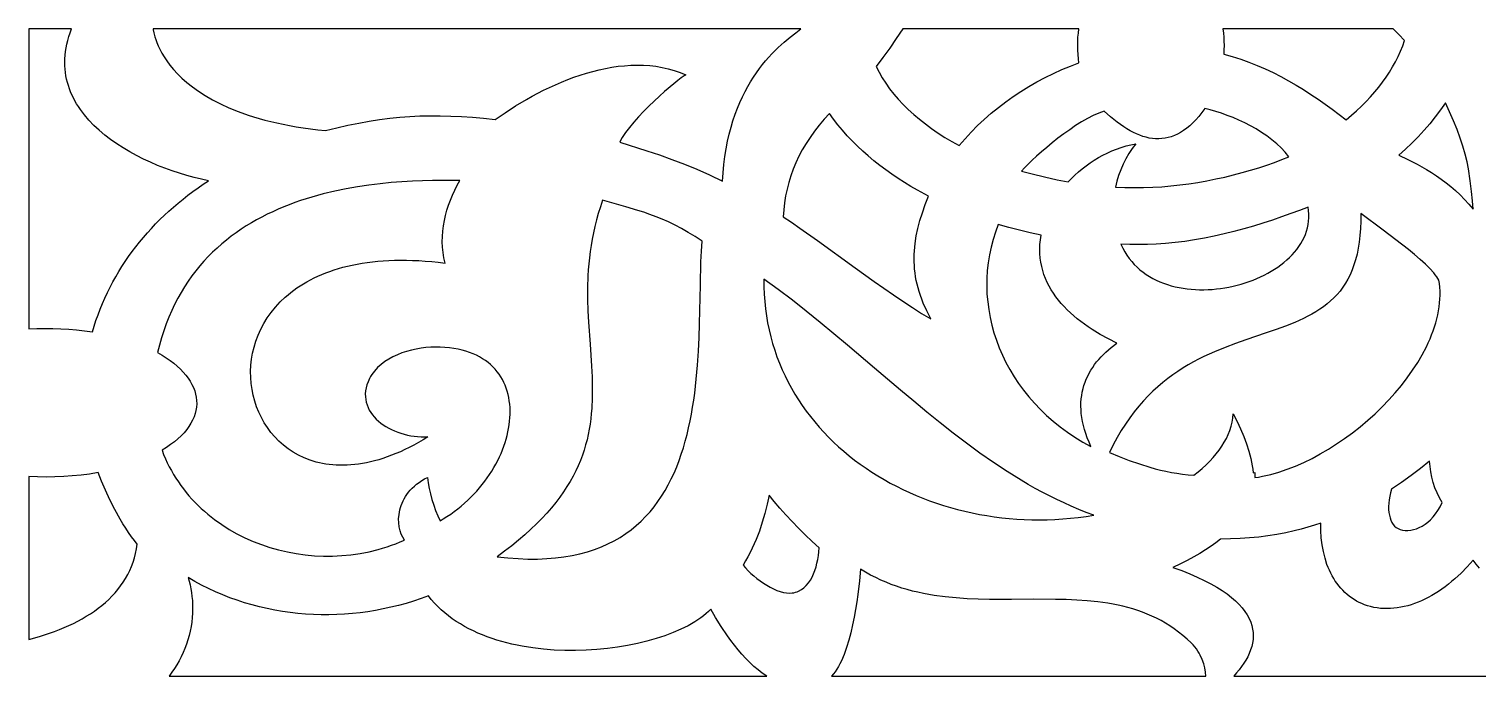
# Model space of a CAD drawing. Extents: x 1153 to 1359, y 576 to 598.
# Drawn here: x 1178.09 to 1203.11, y 581.28 to 592.46 of the extents above; entities that cross this region are included whole.
import ezdxf

# ---------------------------------------------------------------- set-up
doc = ezdxf.new("R2010")
doc.units = 0
doc.layers.add('LAYER_1', color=18, linetype='CONTINUOUS')

msp = doc.modelspace()

# ---------------------------------------------------------------- linework, layer by layer
at = {"layer": 'LAYER_1'}
for points in [[(1178.089, 592.46), (1178.089, 587.276), (1178.226, 587.282), (1178.363, 587.284), (1178.501, 587.283), (1178.639, 587.279), (1178.776, 587.271), (1178.913, 587.259), (1179.049, 587.243), (1179.185, 587.223), (1179.215, 587.324), (1179.247, 587.423), (1179.282, 587.521), (1179.319, 587.619), (1179.358, 587.715), (1179.4, 587.81), (1179.444, 587.904), (1179.49, 587.996), (1179.538, 588.088), (1179.588, 588.178), (1179.641, 588.268), (1179.695, 588.356), (1179.752, 588.442), (1179.811, 588.528), (1179.872, 588.612), (1179.934, 588.695), (1179.999, 588.777), (1180.066, 588.857), (1180.135, 588.937), (1180.205, 589.014), (1180.278, 589.091), (1180.352, 589.166), (1180.428, 589.24), (1180.506, 589.312), (1180.586, 589.383), (1180.667, 589.452), (1180.751, 589.52), (1180.836, 589.587), (1180.922, 589.652), (1181.011, 589.715), (1181.101, 589.777), (1181.192, 589.838), (1181.068, 589.864), (1180.943, 589.894), (1180.817, 589.928), (1180.69, 589.966), (1180.563, 590.008), (1180.437, 590.053), (1180.312, 590.103), (1180.188, 590.155), (1180.066, 590.212), (1179.946, 590.272), (1179.829, 590.336), (1179.715, 590.404), (1179.605, 590.475), (1179.499, 590.549), (1179.398, 590.627), (1179.302, 590.709), (1179.211, 590.794), (1179.126, 590.882), (1179.048, 590.974), (1178.977, 591.069), (1178.944, 591.117), (1178.913, 591.167), (1178.884, 591.218), (1178.857, 591.269), (1178.832, 591.321), (1178.809, 591.374), (1178.788, 591.427), (1178.77, 591.482), (1178.753, 591.537), (1178.74, 591.593), (1178.728, 591.65), (1178.719, 591.708), (1178.713, 591.766), (1178.709, 591.825), (1178.708, 591.885), (1178.71, 591.946), (1178.714, 592.008), (1178.721, 592.07), (1178.731, 592.133), (1178.744, 592.197), (1178.76, 592.262), (1178.779, 592.327), (1178.801, 592.393), (1178.826, 592.46)], [(1186.147, 590.895), (1186.317, 591.013), (1186.497, 591.129), (1186.685, 591.241), (1186.782, 591.296), (1186.881, 591.349), (1186.982, 591.4), (1187.084, 591.449), (1187.188, 591.497), (1187.293, 591.542), (1187.399, 591.584), (1187.506, 591.624), (1187.613, 591.661), (1187.722, 591.696), (1187.831, 591.726), (1187.94, 591.754), (1188.05, 591.778), (1188.16, 591.798), (1188.27, 591.814), (1188.38, 591.825), (1188.49, 591.833), (1188.599, 591.835), (1188.708, 591.833), (1188.816, 591.826), (1188.923, 591.814), (1189.029, 591.796), (1189.134, 591.773), (1189.238, 591.744), (1189.341, 591.709), (1189.442, 591.668), (1189.408, 591.647), (1189.361, 591.614), (1189.301, 591.569), (1189.232, 591.514), (1189.07, 591.377), (1188.982, 591.298), (1188.891, 591.214), (1188.8, 591.126), (1188.71, 591.035), (1188.623, 590.943), (1188.54, 590.85), (1188.465, 590.759), (1188.398, 590.669), (1188.341, 590.584), (1188.318, 590.543), (1188.297, 590.503), (1188.763, 590.355), (1188.984, 590.282), (1189.2, 590.205), (1189.414, 590.124), (1189.629, 590.035), (1189.848, 589.937), (1190.074, 589.827), (1190.083, 589.976), (1190.097, 590.12), (1190.115, 590.258), (1190.136, 590.391), (1190.161, 590.52), (1190.189, 590.643), (1190.22, 590.762), (1190.254, 590.875), (1190.291, 590.985), (1190.33, 591.089), (1190.372, 591.189), (1190.416, 591.285), (1190.462, 591.377), (1190.509, 591.465), (1190.558, 591.548), (1190.608, 591.628), (1190.659, 591.704), (1190.712, 591.776), (1190.764, 591.845), (1190.818, 591.91), (1190.872, 591.972), (1190.926, 592.031), (1191.033, 592.138), (1191.139, 592.234), (1191.241, 592.319), (1191.338, 592.394), (1191.429, 592.46), (1180.235, 592.46), (1180.236, 592.443), (1180.244, 592.395), (1180.264, 592.321), (1180.279, 592.275), (1180.298, 592.224), (1180.321, 592.168), (1180.35, 592.108), (1180.384, 592.044), (1180.424, 591.977), (1180.471, 591.907), (1180.524, 591.835), (1180.585, 591.762), (1180.654, 591.686), (1180.731, 591.611), (1180.817, 591.534), (1180.913, 591.458), (1181.018, 591.383), (1181.133, 591.308), (1181.259, 591.235), (1181.396, 591.165), (1181.545, 591.097), (1181.706, 591.032), (1181.879, 590.97), (1181.971, 590.941), (1182.066, 590.913), (1182.164, 590.886), (1182.266, 590.86), (1182.371, 590.835), (1182.48, 590.812), (1182.592, 590.79), (1182.708, 590.77), (1182.828, 590.751), (1182.952, 590.733), (1183.079, 590.717), (1183.211, 590.703), (1183.409, 590.752), (1183.601, 590.795), (1183.788, 590.833), (1183.969, 590.866), (1184.148, 590.894), (1184.323, 590.916), (1184.498, 590.934), (1184.671, 590.947), (1184.844, 590.956), (1185.019, 590.96), (1185.196, 590.959), (1185.376, 590.954), (1185.56, 590.946), (1185.75, 590.933), (1185.945, 590.916)], [(1192.729, 591.81), (1192.778, 591.712), (1192.832, 591.616), (1192.893, 591.521), (1192.96, 591.427), (1193.032, 591.335), (1193.11, 591.244), (1193.194, 591.155), (1193.282, 591.068), (1193.376, 590.982), (1193.475, 590.899), (1193.578, 590.818), (1193.687, 590.738), (1193.799, 590.661), (1193.917, 590.586), (1194.038, 590.514), (1194.164, 590.444), (1194.264, 590.562), (1194.37, 590.678), (1194.481, 590.789), (1194.596, 590.897), (1194.716, 591.002), (1194.839, 591.103), (1194.966, 591.2), (1195.097, 591.292), (1195.23, 591.381), (1195.367, 591.465), (1195.506, 591.545), (1195.648, 591.62), (1195.791, 591.691), (1195.937, 591.757), (1196.084, 591.817), (1196.232, 591.873), (1196.223, 591.946), (1196.216, 592.021), (1196.212, 592.096), (1196.21, 592.173), (1196.211, 592.246), (1196.215, 592.318), (1196.222, 592.389), (1196.23, 592.46), (1193.187, 592.46), (1193.076, 592.293), (1192.962, 592.127), (1192.846, 591.964)], [(1198.734, 592.026), (1198.882, 591.985), (1199.027, 591.938), (1199.17, 591.887), (1199.311, 591.831), (1199.449, 591.77), (1199.586, 591.706), (1199.72, 591.637), (1199.852, 591.565), (1199.983, 591.49), (1200.111, 591.412), (1200.238, 591.33), (1200.364, 591.247), (1200.487, 591.161), (1200.609, 591.073), (1200.73, 590.983), (1200.849, 590.891), (1200.941, 590.968), (1201.028, 591.045), (1201.113, 591.125), (1201.193, 591.205), (1201.27, 591.287), (1201.343, 591.371), (1201.413, 591.455), (1201.479, 591.541), (1201.541, 591.628), (1201.598, 591.716), (1201.652, 591.804), (1201.702, 591.894), (1201.748, 591.984), (1201.79, 592.075), (1201.827, 592.167), (1201.86, 592.259), (1201.762, 592.364), (1201.661, 592.46), (1198.719, 592.46), (1198.728, 592.389), (1198.734, 592.318), (1198.738, 592.246), (1198.739, 592.173), (1198.738, 592.099)], [(1197.511, 589.725), (1197.663, 589.734), (1197.817, 589.747), (1197.973, 589.764), (1198.129, 589.784), (1198.286, 589.809), (1198.442, 589.836), (1198.597, 589.867), (1198.751, 589.901), (1198.902, 589.938), (1199.051, 589.977), (1199.197, 590.018), (1199.339, 590.062), (1199.477, 590.107), (1199.61, 590.154), (1199.737, 590.202), (1199.859, 590.252), (1199.796, 590.33), (1199.726, 590.405), (1199.65, 590.477), (1199.567, 590.546), (1199.48, 590.611), (1199.389, 590.673), (1199.294, 590.731), (1199.197, 590.786), (1199.097, 590.837), (1198.996, 590.884), (1198.895, 590.928), (1198.794, 590.967), (1198.694, 591.002), (1198.596, 591.034), (1198.501, 591.061), (1198.408, 591.083), (1198.356, 591.014), (1198.304, 590.949), (1198.252, 590.89), (1198.2, 590.837), (1198.147, 590.788), (1198.094, 590.744), (1198.041, 590.706), (1197.988, 590.672), (1197.935, 590.643), (1197.881, 590.618), (1197.828, 590.598), (1197.774, 590.582), (1197.72, 590.571), (1197.666, 590.564), (1197.612, 590.56), (1197.557, 590.561), (1197.503, 590.566), (1197.448, 590.575), (1197.393, 590.587), (1197.338, 590.603), (1197.283, 590.623), (1197.227, 590.646), (1197.172, 590.672), (1197.116, 590.702), (1197.061, 590.734), (1197.005, 590.77), (1196.949, 590.808), (1196.893, 590.85), (1196.78, 590.94), (1196.667, 591.041), (1196.575, 591.007), (1196.479, 590.964), (1196.38, 590.912), (1196.278, 590.854), (1196.175, 590.789), (1196.072, 590.719), (1195.97, 590.646), (1195.868, 590.57), (1195.77, 590.492), (1195.675, 590.414), (1195.585, 590.337), (1195.5, 590.262), (1195.422, 590.19), (1195.352, 590.122), (1195.29, 590.06), (1195.237, 590.004), (1195.421, 589.956), (1195.636, 589.903), (1195.854, 589.854), (1196.045, 589.817), (1196.102, 589.877), (1196.161, 589.935), (1196.223, 589.991), (1196.287, 590.045), (1196.354, 590.097), (1196.423, 590.146), (1196.494, 590.193), (1196.567, 590.237), (1196.642, 590.278), (1196.719, 590.316), (1196.798, 590.352), (1196.878, 590.384), (1196.961, 590.412), (1197.045, 590.438), (1197.13, 590.459), (1197.217, 590.477), (1197.154, 590.393), (1197.096, 590.306), (1197.043, 590.216), (1196.996, 590.123), (1196.954, 590.028), (1196.918, 589.93), (1196.888, 589.83), (1196.864, 589.727), (1197.025, 589.721), (1197.186, 589.719), (1197.348, 589.72)], [(1202.564, 591.183), (1202.479, 591.06), (1202.389, 590.94), (1202.295, 590.823), (1202.196, 590.708), (1202.092, 590.596), (1201.984, 590.486), (1201.872, 590.38), (1201.757, 590.277), (1201.912, 590.205), (1202.074, 590.123), (1202.157, 590.077), (1202.24, 590.029), (1202.324, 589.977), (1202.408, 589.922), (1202.492, 589.863), (1202.575, 589.801), (1202.657, 589.735), (1202.738, 589.666), (1202.817, 589.592), (1202.895, 589.515), (1202.969, 589.434), (1203.041, 589.348), (1203.032, 589.489), (1203.015, 589.649), (1202.992, 589.833), (1202.961, 590.043), (1202.938, 590.165), (1202.907, 590.295), (1202.867, 590.432), (1202.82, 590.575), (1202.766, 590.723), (1202.705, 590.874), (1202.637, 591.028)], [(1193.67, 587.448), (1193.601, 587.587), (1193.542, 587.723), (1193.516, 587.789), (1193.492, 587.856), (1193.471, 587.921), (1193.453, 587.986), (1193.436, 588.051), (1193.422, 588.115), (1193.41, 588.179), (1193.4, 588.243), (1193.393, 588.307), (1193.388, 588.37), (1193.385, 588.434), (1193.384, 588.497), (1193.385, 588.561), (1193.388, 588.625), (1193.4, 588.753), (1193.421, 588.882), (1193.449, 589.014), (1193.484, 589.148), (1193.527, 589.285), (1193.577, 589.425), (1193.633, 589.569), (1193.44, 589.673), (1193.327, 589.739), (1193.216, 589.807), (1193.107, 589.877), (1192.999, 589.95), (1192.894, 590.025), (1192.791, 590.103), (1192.69, 590.183), (1192.592, 590.265), (1192.496, 590.349), (1192.404, 590.436), (1192.315, 590.524), (1192.229, 590.615), (1192.146, 590.708), (1192.067, 590.803), (1191.992, 590.9), (1191.921, 591), (1191.828, 590.899), (1191.741, 590.796), (1191.66, 590.692), (1191.585, 590.586), (1191.516, 590.479), (1191.452, 590.371), (1191.394, 590.261), (1191.342, 590.149), (1191.295, 590.037), (1191.254, 589.923), (1191.218, 589.808), (1191.188, 589.691), (1191.164, 589.574), (1191.144, 589.456), (1191.13, 589.336), (1191.122, 589.216), (1191.264, 589.121), (1191.411, 589.02), (1191.717, 588.803), (1192.364, 588.334), (1192.695, 588.096), (1193.026, 587.864), (1193.19, 587.753), (1193.353, 587.646), (1193.513, 587.544)], [(1184.982, 585.411), (1184.901, 585.361), (1184.82, 585.314), (1184.74, 585.27), (1184.661, 585.229), (1184.583, 585.191), (1184.506, 585.155), (1184.429, 585.122), (1184.354, 585.092), (1184.279, 585.064), (1184.206, 585.039), (1184.133, 585.016), (1184.061, 584.996), (1183.99, 584.978), (1183.921, 584.963), (1183.852, 584.95), (1183.784, 584.939), (1183.717, 584.931), (1183.651, 584.925), (1183.587, 584.921), (1183.523, 584.919), (1183.46, 584.919), (1183.399, 584.922), (1183.338, 584.926), (1183.279, 584.932), (1183.22, 584.94), (1183.163, 584.951), (1183.107, 584.963), (1183.052, 584.976), (1182.946, 585.009), (1182.844, 585.049), (1182.747, 585.095), (1182.655, 585.147), (1182.568, 585.205), (1182.486, 585.269), (1182.409, 585.337), (1182.337, 585.411), (1182.271, 585.489), (1182.21, 585.57), (1182.155, 585.656), (1182.105, 585.745), (1182.061, 585.837), (1182.022, 585.932), (1181.99, 586.03), (1181.964, 586.129), (1181.943, 586.231), (1181.929, 586.334), (1181.921, 586.438), (1181.919, 586.542), (1181.924, 586.648), (1181.936, 586.753), (1181.954, 586.858), (1181.978, 586.963), (1182.01, 587.067), (1182.048, 587.169), (1182.094, 587.27), (1182.146, 587.37), (1182.206, 587.467), (1182.273, 587.561), (1182.347, 587.653), (1182.429, 587.742), (1182.518, 587.827), (1182.565, 587.868), (1182.615, 587.908), (1182.666, 587.947), (1182.719, 587.985), (1182.775, 588.022), (1182.832, 588.057), (1182.891, 588.092), (1182.952, 588.125), (1183.015, 588.157), (1183.081, 588.188), (1183.148, 588.217), (1183.217, 588.245), (1183.288, 588.271), (1183.362, 588.296), (1183.437, 588.319), (1183.515, 588.341), (1183.594, 588.361), (1183.676, 588.38), (1183.76, 588.396), (1183.846, 588.411), (1183.934, 588.425), (1184.024, 588.436), (1184.117, 588.445), (1184.211, 588.453), (1184.308, 588.459), (1184.407, 588.462), (1184.508, 588.464), (1184.612, 588.464), (1184.717, 588.461), (1184.825, 588.456), (1184.935, 588.449), (1185.048, 588.44), (1185.162, 588.429), (1185.279, 588.415), (1185.259, 588.506), (1185.244, 588.597), (1185.235, 588.689), (1185.231, 588.781), (1185.233, 588.873), (1185.239, 588.964), (1185.251, 589.056), (1185.267, 589.147), (1185.287, 589.237), (1185.312, 589.326), (1185.341, 589.415), (1185.373, 589.503), (1185.409, 589.589), (1185.448, 589.674), (1185.49, 589.758), (1185.535, 589.84), (1185.228, 589.843), (1185.063, 589.841), (1184.891, 589.837), (1184.714, 589.83), (1184.532, 589.819), (1184.346, 589.804), (1184.156, 589.785), (1183.963, 589.761), (1183.767, 589.732), (1183.57, 589.698), (1183.373, 589.657), (1183.175, 589.609), (1182.978, 589.555), (1182.781, 589.493), (1182.684, 589.459), (1182.587, 589.423), (1182.491, 589.385), (1182.396, 589.344), (1182.301, 589.302), (1182.207, 589.257), (1182.115, 589.21), (1182.023, 589.161), (1181.933, 589.109), (1181.844, 589.055), (1181.756, 588.998), (1181.669, 588.939), (1181.585, 588.877), (1181.501, 588.812), (1181.42, 588.745), (1181.34, 588.674), (1181.262, 588.601), (1181.187, 588.525), (1181.113, 588.446), (1181.041, 588.364), (1180.972, 588.279), (1180.904, 588.191), (1180.84, 588.099), (1180.777, 588.004), (1180.718, 587.906), (1180.661, 587.805), (1180.606, 587.7), (1180.555, 587.592), (1180.506, 587.48), (1180.461, 587.364), (1180.418, 587.245), (1180.379, 587.123), (1180.343, 586.996), (1180.31, 586.866), (1180.388, 586.822), (1180.46, 586.777), (1180.529, 586.73), (1180.592, 586.682), (1180.651, 586.633), (1180.705, 586.582), (1180.755, 586.531), (1180.8, 586.479), (1180.84, 586.426), (1180.875, 586.372), (1180.906, 586.318), (1180.932, 586.263), (1180.953, 586.207), (1180.969, 586.151), (1180.98, 586.095), (1180.986, 586.039), (1180.987, 585.982), (1180.983, 585.926), (1180.974, 585.869), (1180.96, 585.813), (1180.941, 585.756), (1180.917, 585.701), (1180.888, 585.645), (1180.853, 585.59), (1180.814, 585.536), (1180.769, 585.482), (1180.719, 585.429), (1180.663, 585.377), (1180.602, 585.326), (1180.536, 585.276), (1180.465, 585.227), (1180.388, 585.179), (1180.416, 585.106), (1180.447, 585.034), (1180.479, 584.964), (1180.513, 584.895), (1180.55, 584.828), (1180.588, 584.761), (1180.628, 584.696), (1180.67, 584.633), (1180.713, 584.571), (1180.759, 584.51), (1180.806, 584.451), (1180.854, 584.393), (1180.904, 584.336), (1180.956, 584.281), (1181.01, 584.227), (1181.064, 584.175), (1181.121, 584.125), (1181.178, 584.075), (1181.297, 583.981), (1181.421, 583.894), (1181.55, 583.812), (1181.683, 583.736), (1181.821, 583.668), (1181.961, 583.605), (1182.105, 583.549), (1182.253, 583.5), (1182.402, 583.457), (1182.554, 583.422), (1182.708, 583.393), (1182.863, 583.371), (1183.02, 583.357), (1183.177, 583.35), (1183.336, 583.35), (1183.494, 583.358), (1183.652, 583.373), (1183.81, 583.396), (1183.966, 583.426), (1184.122, 583.464), (1184.199, 583.487), (1184.276, 583.511), (1184.353, 583.537), (1184.429, 583.565), (1184.504, 583.595), (1184.579, 583.628), (1184.549, 583.675), (1184.523, 583.729), (1184.502, 583.789), (1184.487, 583.854), (1184.479, 583.924), (1184.477, 583.997), (1184.483, 584.072), (1184.489, 584.11), (1184.497, 584.149), (1184.508, 584.188), (1184.52, 584.227), (1184.535, 584.265), (1184.553, 584.304), (1184.572, 584.342), (1184.595, 584.38), (1184.62, 584.417), (1184.648, 584.454), (1184.678, 584.49), (1184.712, 584.525), (1184.749, 584.559), (1184.788, 584.592), (1184.831, 584.624), (1184.877, 584.654), (1184.926, 584.683), (1184.978, 584.71), (1184.989, 584.616), (1185.006, 584.52), (1185.027, 584.424), (1185.052, 584.328), (1185.082, 584.233), (1185.116, 584.139), (1185.154, 584.047), (1185.195, 583.958), (1185.245, 583.993), (1185.311, 584.034), (1185.376, 584.077), (1185.438, 584.121), (1185.5, 584.168), (1185.559, 584.216), (1185.616, 584.265), (1185.672, 584.315), (1185.726, 584.367), (1185.778, 584.42), (1185.828, 584.475), (1185.876, 584.53), (1185.922, 584.586), (1185.966, 584.643), (1186.008, 584.702), (1186.048, 584.76), (1186.086, 584.82), (1186.123, 584.88), (1186.157, 584.941), (1186.188, 585.002), (1186.218, 585.063), (1186.246, 585.125), (1186.271, 585.187), (1186.294, 585.249), (1186.316, 585.311), (1186.334, 585.373), (1186.351, 585.435), (1186.365, 585.497), (1186.377, 585.558), (1186.387, 585.62), (1186.395, 585.681), (1186.4, 585.741), (1186.402, 585.801), (1186.403, 585.86), (1186.401, 585.919), (1186.396, 585.976), (1186.389, 586.033), (1186.38, 586.089), (1186.368, 586.144), (1186.353, 586.198), (1186.336, 586.25), (1186.317, 586.302), (1186.294, 586.352), (1186.27, 586.4), (1186.242, 586.448), (1186.212, 586.493), (1186.18, 586.537), (1186.144, 586.579), (1186.106, 586.62), (1186.065, 586.659), (1186.022, 586.695), (1185.975, 586.73), (1185.926, 586.762), (1185.874, 586.793), (1185.82, 586.821), (1185.762, 586.847), (1185.702, 586.87), (1185.638, 586.891), (1185.572, 586.909), (1185.503, 586.925), (1185.43, 586.938), (1185.355, 586.948), (1185.277, 586.956), (1185.196, 586.96), (1185.112, 586.961), (1185.031, 586.959), (1184.949, 586.953), (1184.866, 586.943), (1184.782, 586.929), (1184.698, 586.911), (1184.615, 586.888), (1184.534, 586.862), (1184.455, 586.831), (1184.378, 586.795), (1184.305, 586.755), (1184.236, 586.711), (1184.172, 586.662), (1184.112, 586.608), (1184.059, 586.549), (1184.035, 586.518), (1184.013, 586.486), (1183.992, 586.453), (1183.973, 586.418), (1183.948, 586.363), (1183.929, 586.309), (1183.914, 586.257), (1183.905, 586.205), (1183.901, 586.154), (1183.902, 586.104), (1183.907, 586.056), (1183.916, 586.009), (1183.93, 585.963), (1183.948, 585.918), (1183.969, 585.875), (1183.994, 585.833), (1184.023, 585.793), (1184.055, 585.755), (1184.09, 585.718), (1184.128, 585.683), (1184.169, 585.65), (1184.212, 585.618), (1184.257, 585.589), (1184.305, 585.562), (1184.355, 585.536), (1184.406, 585.513), (1184.46, 585.492), (1184.514, 585.473), (1184.57, 585.457), (1184.627, 585.442), (1184.685, 585.431), (1184.744, 585.421), (1184.803, 585.415), (1184.863, 585.411), (1184.923, 585.409)], [(1189.719, 588.792), (1189.599, 588.873), (1189.481, 588.945), (1189.366, 589.011), (1189.253, 589.07), (1189.142, 589.124), (1189.032, 589.172), (1188.924, 589.216), (1188.818, 589.255), (1188.713, 589.292), (1188.609, 589.325), (1188.404, 589.386), (1188.001, 589.5), (1187.962, 589.385), (1187.926, 589.272), (1187.894, 589.159), (1187.866, 589.048), (1187.841, 588.937), (1187.819, 588.828), (1187.801, 588.72), (1187.785, 588.613), (1187.772, 588.506), (1187.761, 588.401), (1187.753, 588.297), (1187.747, 588.193), (1187.741, 587.989), (1187.742, 587.787), (1187.748, 587.589), (1187.758, 587.394), (1187.784, 587.01), (1187.809, 586.635), (1187.818, 586.45), (1187.823, 586.267), (1187.822, 586.084), (1187.813, 585.903), (1187.806, 585.812), (1187.797, 585.722), (1187.785, 585.632), (1187.77, 585.542), (1187.752, 585.452), (1187.732, 585.362), (1187.708, 585.272), (1187.681, 585.182), (1187.651, 585.092), (1187.617, 585.002), (1187.579, 584.912), (1187.537, 584.822), (1187.491, 584.732), (1187.44, 584.641), (1187.385, 584.551), (1187.325, 584.46), (1187.261, 584.368), (1187.191, 584.277), (1187.116, 584.185), (1187.036, 584.093), (1186.95, 584), (1186.858, 583.907), (1186.761, 583.814), (1186.657, 583.72), (1186.547, 583.625), (1186.431, 583.53), (1186.308, 583.435), (1186.178, 583.339), (1186.362, 583.32), (1186.54, 583.307), (1186.711, 583.3), (1186.876, 583.3), (1187.035, 583.307), (1187.187, 583.319), (1187.333, 583.337), (1187.474, 583.361), (1187.609, 583.39), (1187.738, 583.425), (1187.861, 583.465), (1187.98, 583.51), (1188.092, 583.56), (1188.2, 583.615), (1188.303, 583.674), (1188.401, 583.738), (1188.494, 583.806), (1188.582, 583.878), (1188.666, 583.954), (1188.745, 584.033), (1188.82, 584.117), (1188.891, 584.203), (1188.958, 584.293), (1189.021, 584.386), (1189.08, 584.482), (1189.135, 584.581), (1189.187, 584.683), (1189.236, 584.786), (1189.281, 584.893), (1189.323, 585.001), (1189.361, 585.111), (1189.397, 585.223), (1189.43, 585.337), (1189.461, 585.452), (1189.488, 585.569), (1189.514, 585.686), (1189.536, 585.805), (1189.557, 585.925), (1189.576, 586.045), (1189.592, 586.165), (1189.62, 586.408), (1189.642, 586.65), (1189.658, 586.891), (1189.669, 587.13), (1189.677, 587.365), (1189.683, 587.594), (1189.69, 588.033), (1189.7, 588.436), (1189.707, 588.621)], [(1199.269, 584.706), (1199.337, 584.716), (1199.406, 584.729), (1199.545, 584.761), (1199.686, 584.801), (1199.829, 584.85), (1199.972, 584.906), (1200.116, 584.969), (1200.259, 585.039), (1200.402, 585.116), (1200.544, 585.199), (1200.684, 585.288), (1200.823, 585.383), (1200.959, 585.482), (1201.092, 585.587), (1201.222, 585.697), (1201.348, 585.81), (1201.469, 585.928), (1201.586, 586.049), (1201.698, 586.173), (1201.805, 586.3), (1201.905, 586.43), (1201.998, 586.562), (1202.085, 586.696), (1202.164, 586.831), (1202.235, 586.968), (1202.268, 587.036), (1202.298, 587.105), (1202.326, 587.174), (1202.352, 587.243), (1202.376, 587.312), (1202.397, 587.381), (1202.415, 587.45), (1202.432, 587.519), (1202.445, 587.588), (1202.456, 587.656), (1202.464, 587.725), (1202.47, 587.793), (1202.473, 587.861), (1202.473, 587.928), (1202.47, 587.995), (1202.464, 588.062), (1202.459, 588.088), (1202.448, 588.117), (1202.433, 588.147), (1202.414, 588.178), (1202.39, 588.212), (1202.363, 588.246), (1202.297, 588.32), (1202.219, 588.397), (1202.13, 588.478), (1202.032, 588.561), (1201.928, 588.646), (1201.708, 588.817), (1201.486, 588.982), (1201.1, 589.268), (1201.1, 589.136), (1201.095, 589.01), (1201.087, 588.891), (1201.074, 588.778), (1201.057, 588.67), (1201.037, 588.568), (1201.012, 588.472), (1200.984, 588.381), (1200.952, 588.295), (1200.917, 588.213), (1200.878, 588.136), (1200.836, 588.064), (1200.791, 587.995), (1200.743, 587.931), (1200.691, 587.87), (1200.637, 587.813), (1200.58, 587.759), (1200.521, 587.708), (1200.459, 587.66), (1200.394, 587.615), (1200.327, 587.572), (1200.258, 587.532), (1200.187, 587.494), (1200.114, 587.457), (1200.039, 587.422), (1199.962, 587.389), (1199.803, 587.326), (1199.638, 587.266), (1199.469, 587.207), (1199.117, 587.089), (1198.937, 587.026), (1198.756, 586.957), (1198.574, 586.882), (1198.482, 586.842), (1198.391, 586.799), (1198.3, 586.754), (1198.21, 586.706), (1198.12, 586.655), (1198.03, 586.601), (1197.941, 586.543), (1197.853, 586.483), (1197.766, 586.418), (1197.679, 586.349), (1197.594, 586.276), (1197.51, 586.199), (1197.427, 586.118), (1197.346, 586.031), (1197.266, 585.94), (1197.188, 585.843), (1197.111, 585.741), (1197.036, 585.633), (1196.963, 585.52), (1196.893, 585.4), (1196.824, 585.274), (1196.757, 585.142), (1196.927, 585.071), (1197.1, 585.004), (1197.277, 584.942), (1197.457, 584.886), (1197.548, 584.861), (1197.641, 584.837), (1197.734, 584.816), (1197.829, 584.797), (1197.925, 584.781), (1198.021, 584.767), (1198.119, 584.756), (1198.218, 584.748), (1198.293, 584.806), (1198.363, 584.866), (1198.43, 584.927), (1198.493, 584.989), (1198.551, 585.053), (1198.605, 585.117), (1198.655, 585.183), (1198.701, 585.249), (1198.742, 585.317), (1198.779, 585.385), (1198.811, 585.454), (1198.838, 585.523), (1198.86, 585.593), (1198.878, 585.664), (1198.89, 585.735), (1198.898, 585.806), (1198.963, 585.677), (1199.023, 585.548), (1199.079, 585.419), (1199.127, 585.292), (1199.169, 585.165), (1199.187, 585.101), (1199.202, 585.038), (1199.216, 584.976), (1199.227, 584.913), (1199.235, 584.851), (1199.241, 584.788), (1199.269, 584.793)], [(1196.958, 588.738), (1196.989, 588.672), (1197.023, 588.609), (1197.06, 588.549), (1197.1, 588.493), (1197.143, 588.439), (1197.188, 588.389), (1197.236, 588.341), (1197.286, 588.297), (1197.339, 588.255), (1197.394, 588.216), (1197.45, 588.18), (1197.509, 588.147), (1197.569, 588.117), (1197.631, 588.089), (1197.695, 588.064), (1197.76, 588.042), (1197.826, 588.022), (1197.894, 588.005), (1197.962, 587.99), (1198.032, 587.978), (1198.102, 587.968), (1198.173, 587.961), (1198.245, 587.956), (1198.317, 587.954), (1198.389, 587.954), (1198.462, 587.956), (1198.535, 587.96), (1198.608, 587.967), (1198.68, 587.976), (1198.752, 587.987), (1198.824, 588), (1198.896, 588.015), (1198.966, 588.032), (1199.037, 588.052), (1199.106, 588.073), (1199.174, 588.096), (1199.241, 588.121), (1199.307, 588.148), (1199.371, 588.177), (1199.434, 588.207), (1199.496, 588.239), (1199.555, 588.273), (1199.613, 588.309), (1199.669, 588.346), (1199.723, 588.385), (1199.775, 588.426), (1199.824, 588.468), (1199.871, 588.511), (1199.915, 588.556), (1199.957, 588.603), (1199.996, 588.65), (1200.032, 588.7), (1200.064, 588.75), (1200.094, 588.802), (1200.121, 588.855), (1200.144, 588.909), (1200.163, 588.965), (1200.179, 589.021), (1200.191, 589.079), (1200.199, 589.138), (1200.204, 589.197), (1200.204, 589.258), (1200.2, 589.32), (1200.191, 589.383), (1200.043, 589.325), (1199.891, 589.268), (1199.734, 589.212), (1199.575, 589.158), (1199.412, 589.105), (1199.246, 589.054), (1199.079, 589.006), (1198.91, 588.961), (1198.74, 588.918), (1198.57, 588.879), (1198.4, 588.845), (1198.23, 588.814), (1198.062, 588.788), (1197.895, 588.767), (1197.73, 588.751), (1197.568, 588.741), (1197.416, 588.736), (1197.264, 588.734), (1197.111, 588.734)], [(1196.887, 587.028), (1196.74, 587.102), (1196.597, 587.182), (1196.459, 587.267), (1196.393, 587.311), (1196.327, 587.357), (1196.264, 587.404), (1196.202, 587.453), (1196.142, 587.503), (1196.085, 587.554), (1196.03, 587.607), (1195.977, 587.661), (1195.926, 587.717), (1195.878, 587.774), (1195.833, 587.832), (1195.791, 587.892), (1195.752, 587.954), (1195.716, 588.017), (1195.683, 588.081), (1195.654, 588.147), (1195.628, 588.215), (1195.606, 588.284), (1195.588, 588.355), (1195.574, 588.427), (1195.563, 588.501), (1195.557, 588.577), (1195.555, 588.654), (1195.558, 588.733), (1195.565, 588.814), (1195.577, 588.896), (1195.39, 588.936), (1195.204, 588.98), (1195.02, 589.028), (1194.837, 589.081), (1194.789, 588.951), (1194.747, 588.82), (1194.713, 588.688), (1194.685, 588.554), (1194.663, 588.42), (1194.648, 588.285), (1194.64, 588.15), (1194.638, 588.014), (1194.643, 587.879), (1194.655, 587.744), (1194.672, 587.609), (1194.696, 587.475), (1194.726, 587.342), (1194.763, 587.21), (1194.806, 587.079), (1194.855, 586.95), (1194.91, 586.822), (1194.971, 586.696), (1195.038, 586.573), (1195.111, 586.451), (1195.19, 586.332), (1195.275, 586.216), (1195.366, 586.102), (1195.463, 585.992), (1195.565, 585.885), (1195.673, 585.781), (1195.787, 585.681), (1195.907, 585.585), (1196.032, 585.493), (1196.162, 585.405), (1196.298, 585.322), (1196.439, 585.243), (1196.406, 585.319), (1196.376, 585.393), (1196.349, 585.467), (1196.327, 585.538), (1196.308, 585.609), (1196.293, 585.678), (1196.281, 585.746), (1196.273, 585.813), (1196.268, 585.878), (1196.266, 585.943), (1196.267, 586.005), (1196.272, 586.067), (1196.279, 586.127), (1196.29, 586.186), (1196.303, 586.244), (1196.319, 586.3), (1196.338, 586.355), (1196.359, 586.409), (1196.383, 586.462), (1196.409, 586.513), (1196.438, 586.563), (1196.469, 586.611), (1196.502, 586.659), (1196.537, 586.705), (1196.575, 586.75), (1196.614, 586.793), (1196.655, 586.836), (1196.698, 586.877), (1196.743, 586.916), (1196.789, 586.955)], [(1192.699, 586.6), (1192.232, 586.997), (1191.997, 587.194), (1191.76, 587.389), (1191.521, 587.582), (1191.28, 587.771), (1191.035, 587.956), (1190.788, 588.136), (1190.789, 588.006), (1190.794, 587.878), (1190.803, 587.751), (1190.816, 587.625), (1190.832, 587.501), (1190.853, 587.379), (1190.878, 587.259), (1190.907, 587.14), (1190.939, 587.023), (1190.975, 586.907), (1191.014, 586.794), (1191.057, 586.682), (1191.104, 586.572), (1191.153, 586.464), (1191.207, 586.357), (1191.263, 586.253), (1191.322, 586.151), (1191.385, 586.05), (1191.451, 585.952), (1191.52, 585.856), (1191.591, 585.761), (1191.666, 585.669), (1191.743, 585.579), (1191.823, 585.491), (1191.906, 585.405), (1191.991, 585.322), (1192.079, 585.24), (1192.169, 585.161), (1192.262, 585.084), (1192.356, 585.01), (1192.454, 584.938), (1192.553, 584.868), (1192.655, 584.801), (1192.758, 584.736), (1192.864, 584.673), (1192.971, 584.613), (1193.08, 584.556), (1193.191, 584.501), (1193.304, 584.448), (1193.419, 584.398), (1193.535, 584.351), (1193.652, 584.307), (1193.771, 584.265), (1193.892, 584.226), (1194.013, 584.189), (1194.136, 584.156), (1194.26, 584.125), (1194.386, 584.097), (1194.512, 584.072), (1194.639, 584.05), (1194.768, 584.03), (1194.897, 584.014), (1195.026, 584), (1195.157, 583.99), (1195.288, 583.983), (1195.42, 583.978), (1195.552, 583.977), (1195.685, 583.979), (1195.818, 583.984), (1195.952, 583.992), (1196.086, 584.003), (1196.22, 584.018), (1196.354, 584.035), (1196.488, 584.057), (1196.358, 584.105), (1196.228, 584.157), (1196.1, 584.211), (1195.974, 584.268), (1195.848, 584.327), (1195.723, 584.389), (1195.599, 584.454), (1195.476, 584.521), (1195.354, 584.59), (1195.233, 584.661), (1195.113, 584.735), (1194.993, 584.81), (1194.757, 584.967), (1194.522, 585.13), (1194.29, 585.3), (1194.06, 585.475), (1193.831, 585.655), (1193.604, 585.838), (1193.377, 586.026), (1193.151, 586.215)], [(1179.283, 584.794), (1179.136, 584.769), (1178.988, 584.75), (1178.838, 584.735), (1178.689, 584.724), (1178.538, 584.718), (1178.388, 584.716), (1178.238, 584.718), (1178.089, 584.725), (1178.089, 581.911), (1178.27, 581.961), (1178.445, 582.017), (1178.531, 582.048), (1178.614, 582.08), (1178.697, 582.114), (1178.777, 582.15), (1178.856, 582.187), (1178.933, 582.226), (1179.007, 582.267), (1179.08, 582.31), (1179.151, 582.354), (1179.219, 582.4), (1179.285, 582.448), (1179.348, 582.498), (1179.409, 582.549), (1179.467, 582.603), (1179.523, 582.658), (1179.576, 582.715), (1179.626, 582.774), (1179.673, 582.836), (1179.717, 582.899), (1179.757, 582.963), (1179.795, 583.03), (1179.829, 583.099), (1179.86, 583.17), (1179.888, 583.243), (1179.912, 583.318), (1179.932, 583.395), (1179.948, 583.474), (1179.961, 583.556), (1179.91, 583.618), (1179.859, 583.685), (1179.809, 583.756), (1179.76, 583.831), (1179.711, 583.909), (1179.664, 583.99), (1179.574, 584.156), (1179.489, 584.324), (1179.412, 584.49), (1179.343, 584.648)], [(1202.292, 584.989), (1202.135, 584.864), (1201.973, 584.742), (1201.805, 584.623), (1201.632, 584.509), (1201.614, 584.446), (1201.601, 584.384), (1201.591, 584.324), (1201.585, 584.265), (1201.582, 584.209), (1201.583, 584.155), (1201.588, 584.104), (1201.596, 584.055), (1201.607, 584.01), (1201.622, 583.969), (1201.64, 583.931), (1201.662, 583.898), (1201.687, 583.869), (1201.715, 583.844), (1201.747, 583.825), (1201.782, 583.811), (1201.825, 583.8), (1201.87, 583.794), (1201.916, 583.794), (1201.964, 583.798), (1202.014, 583.808), (1202.063, 583.823), (1202.113, 583.843), (1202.163, 583.869), (1202.212, 583.9), (1202.26, 583.937), (1202.307, 583.979), (1202.352, 584.027), (1202.395, 584.08), (1202.436, 584.139), (1202.473, 584.204), (1202.507, 584.275), (1202.461, 584.356), (1202.42, 584.442), (1202.384, 584.531), (1202.354, 584.623), (1202.33, 584.715), (1202.311, 584.808), (1202.299, 584.9)], [(1191.744, 583.492), (1191.623, 583.602), (1191.504, 583.716), (1191.388, 583.831), (1191.275, 583.947), (1191.167, 584.063), (1191.064, 584.179), (1190.967, 584.293), (1190.877, 584.405), (1190.843, 584.245), (1190.805, 584.088), (1190.76, 583.935), (1190.71, 583.784), (1190.652, 583.635), (1190.586, 583.487), (1190.55, 583.414), (1190.511, 583.34), (1190.47, 583.266), (1190.427, 583.192), (1190.469, 583.145), (1190.514, 583.098), (1190.562, 583.052), (1190.614, 583.007), (1190.667, 582.963), (1190.723, 582.921), (1190.78, 582.882), (1190.838, 582.846), (1190.896, 582.813), (1190.954, 582.783), (1191.012, 582.758), (1191.069, 582.738), (1191.125, 582.723), (1191.178, 582.713), (1191.229, 582.71), (1191.278, 582.713), (1191.307, 582.718), (1191.335, 582.725), (1191.362, 582.734), (1191.387, 582.744), (1191.436, 582.771), (1191.48, 582.804), (1191.521, 582.842), (1191.558, 582.886), (1191.591, 582.935), (1191.62, 582.988), (1191.646, 583.044), (1191.669, 583.103), (1191.689, 583.165), (1191.705, 583.229), (1191.719, 583.294), (1191.73, 583.36), (1191.738, 583.426)], [(1191.957, 581.278), (1198.427, 581.278), (1198.419, 581.347), (1198.406, 581.418), (1198.387, 581.491), (1198.361, 581.564), (1198.328, 581.637), (1198.308, 581.674), (1198.285, 581.71), (1198.261, 581.745), (1198.233, 581.781), (1198.203, 581.815), (1198.17, 581.849), (1198.1, 581.916), (1198.028, 581.978), (1197.954, 582.036), (1197.88, 582.091), (1197.805, 582.143), (1197.728, 582.19), (1197.65, 582.235), (1197.572, 582.276), (1197.492, 582.314), (1197.411, 582.349), (1197.329, 582.381), (1197.247, 582.41), (1197.163, 582.437), (1197.079, 582.461), (1196.993, 582.483), (1196.907, 582.503), (1196.821, 582.52), (1196.733, 582.535), (1196.556, 582.56), (1196.376, 582.579), (1196.194, 582.591), (1196.01, 582.599), (1195.824, 582.603), (1195.447, 582.604), (1195.067, 582.601), (1194.684, 582.602), (1194.492, 582.606), (1194.301, 582.614), (1194.11, 582.627), (1193.92, 582.646), (1193.731, 582.672), (1193.637, 582.688), (1193.544, 582.705), (1193.45, 582.725), (1193.357, 582.747), (1193.265, 582.772), (1193.173, 582.799), (1193.081, 582.829), (1192.99, 582.862), (1192.9, 582.897), (1192.81, 582.936), (1192.721, 582.978), (1192.632, 583.023), (1192.544, 583.071), (1192.457, 583.123), (1192.438, 582.924), (1192.41, 582.687), (1192.392, 582.56), (1192.371, 582.428), (1192.347, 582.294), (1192.32, 582.16), (1192.289, 582.027), (1192.255, 581.897), (1192.216, 581.771), (1192.174, 581.652), (1192.127, 581.542), (1192.101, 581.49), (1192.075, 581.441), (1192.047, 581.396), (1192.019, 581.353), (1191.988, 581.313)], [(1180.839, 582.982), (1180.857, 582.917), (1180.872, 582.852), (1180.886, 582.786), (1180.897, 582.72), (1180.905, 582.653), (1180.912, 582.585), (1180.915, 582.517), (1180.917, 582.448), (1180.915, 582.367), (1180.91, 582.288), (1180.901, 582.209), (1180.89, 582.131), (1180.875, 582.054), (1180.856, 581.978), (1180.835, 581.902), (1180.811, 581.828), (1180.783, 581.755), (1180.753, 581.683), (1180.72, 581.612), (1180.684, 581.543), (1180.645, 581.474), (1180.604, 581.407), (1180.56, 581.342), (1180.513, 581.278), (1190.836, 581.278), (1190.761, 581.327), (1190.688, 581.382), (1190.615, 581.444), (1190.545, 581.51), (1190.476, 581.581), (1190.409, 581.655), (1190.343, 581.732), (1190.28, 581.811), (1190.219, 581.892), (1190.161, 581.973), (1190.052, 582.135), (1189.954, 582.29), (1189.869, 582.433), (1189.831, 582.395), (1189.789, 582.357), (1189.744, 582.32), (1189.697, 582.284), (1189.646, 582.249), (1189.592, 582.214), (1189.536, 582.181), (1189.477, 582.148), (1189.352, 582.086), (1189.218, 582.028), (1189.075, 581.974), (1188.925, 581.924), (1188.767, 581.879), (1188.603, 581.84), (1188.434, 581.805), (1188.26, 581.776), (1188.083, 581.752), (1187.902, 581.734), (1187.718, 581.723), (1187.534, 581.717), (1187.348, 581.718), (1187.162, 581.726), (1186.978, 581.741), (1186.794, 581.763), (1186.613, 581.792), (1186.523, 581.809), (1186.435, 581.829), (1186.347, 581.85), (1186.26, 581.874), (1186.175, 581.899), (1186.091, 581.926), (1186.008, 581.956), (1185.926, 581.987), (1185.846, 582.021), (1185.768, 582.057), (1185.691, 582.095), (1185.617, 582.135), (1185.544, 582.177), (1185.473, 582.222), (1185.404, 582.269), (1185.338, 582.318), (1185.273, 582.37), (1185.211, 582.424), (1185.152, 582.48), (1185.095, 582.539), (1185.041, 582.6), (1184.99, 582.664), (1184.863, 582.617), (1184.735, 582.574), (1184.606, 582.534), (1184.475, 582.498), (1184.344, 582.465), (1184.212, 582.437), (1184.079, 582.411), (1183.946, 582.39), (1183.812, 582.372), (1183.678, 582.357), (1183.543, 582.347), (1183.408, 582.34), (1183.273, 582.336), (1183.138, 582.337), (1183.004, 582.341), (1182.869, 582.348), (1182.735, 582.36), (1182.601, 582.375), (1182.468, 582.394), (1182.336, 582.416), (1182.204, 582.443), (1182.074, 582.473), (1181.944, 582.507), (1181.815, 582.544), (1181.688, 582.586), (1181.562, 582.631), (1181.437, 582.68), (1181.314, 582.732), (1181.192, 582.789), (1181.072, 582.849), (1180.955, 582.914)]]:
    msp.add_lwpolyline(points, close=True, dxfattribs=at)
msp.add_lwpolyline([(1203.156, 583.139), (1203.098, 583.21), (1203.042, 583.282), (1202.941, 583.166), (1202.836, 583.057), (1202.728, 582.956), (1202.672, 582.909), (1202.616, 582.864), (1202.559, 582.82), (1202.502, 582.779), (1202.444, 582.74), (1202.386, 582.703), (1202.328, 582.669), (1202.269, 582.636), (1202.21, 582.606), (1202.15, 582.579), (1202.091, 582.554), (1202.031, 582.531), (1201.971, 582.511), (1201.912, 582.493), (1201.852, 582.478), (1201.792, 582.465), (1201.733, 582.456), (1201.674, 582.448), (1201.615, 582.444), (1201.557, 582.442), (1201.499, 582.443), (1201.441, 582.447), (1201.384, 582.454), (1201.328, 582.464), (1201.272, 582.477), (1201.217, 582.493), (1201.168, 582.51), (1201.12, 582.529), (1201.074, 582.55), (1201.029, 582.574), (1200.985, 582.6), (1200.943, 582.628), (1200.903, 582.658), (1200.864, 582.689), (1200.826, 582.723), (1200.79, 582.759), (1200.756, 582.796), (1200.723, 582.836), (1200.692, 582.876), (1200.662, 582.919), (1200.634, 582.963), (1200.608, 583.009), (1200.583, 583.057), (1200.56, 583.106), (1200.538, 583.156), (1200.518, 583.208), (1200.484, 583.315), (1200.455, 583.428), (1200.434, 583.545), (1200.42, 583.666), (1200.412, 583.791), (1200.412, 583.92), (1200.3, 583.884), (1200.186, 583.849), (1200.07, 583.817), (1199.953, 583.788), (1199.804, 583.755), (1199.652, 583.725), (1199.497, 583.7), (1199.339, 583.68), (1199.179, 583.664), (1199.015, 583.652), (1198.849, 583.646), (1198.68, 583.645), (1198.6, 583.582), (1198.514, 583.52), (1198.421, 583.459), (1198.322, 583.397), (1198.216, 583.336), (1198.104, 583.276), (1197.984, 583.216), (1197.857, 583.156), (1198.007, 583.101), (1198.147, 583.045), (1198.277, 582.989), (1198.397, 582.931), (1198.509, 582.873), (1198.612, 582.815), (1198.706, 582.756), (1198.791, 582.697), (1198.869, 582.637), (1198.938, 582.576), (1199, 582.516), (1199.054, 582.455), (1199.101, 582.394), (1199.14, 582.333), (1199.173, 582.272), (1199.2, 582.211), (1199.22, 582.15), (1199.233, 582.089), (1199.241, 582.028), (1199.243, 581.968), (1199.24, 581.908), (1199.231, 581.848), (1199.218, 581.788), (1199.199, 581.729), (1199.176, 581.67), (1199.149, 581.612), (1199.118, 581.554), (1199.082, 581.498), (1199.043, 581.441), (1199.001, 581.386), (1198.955, 581.331), (1198.907, 581.278), (1204.968, 581.278)], dxfattribs=at)

doc.saveas('drawing.dxf')
